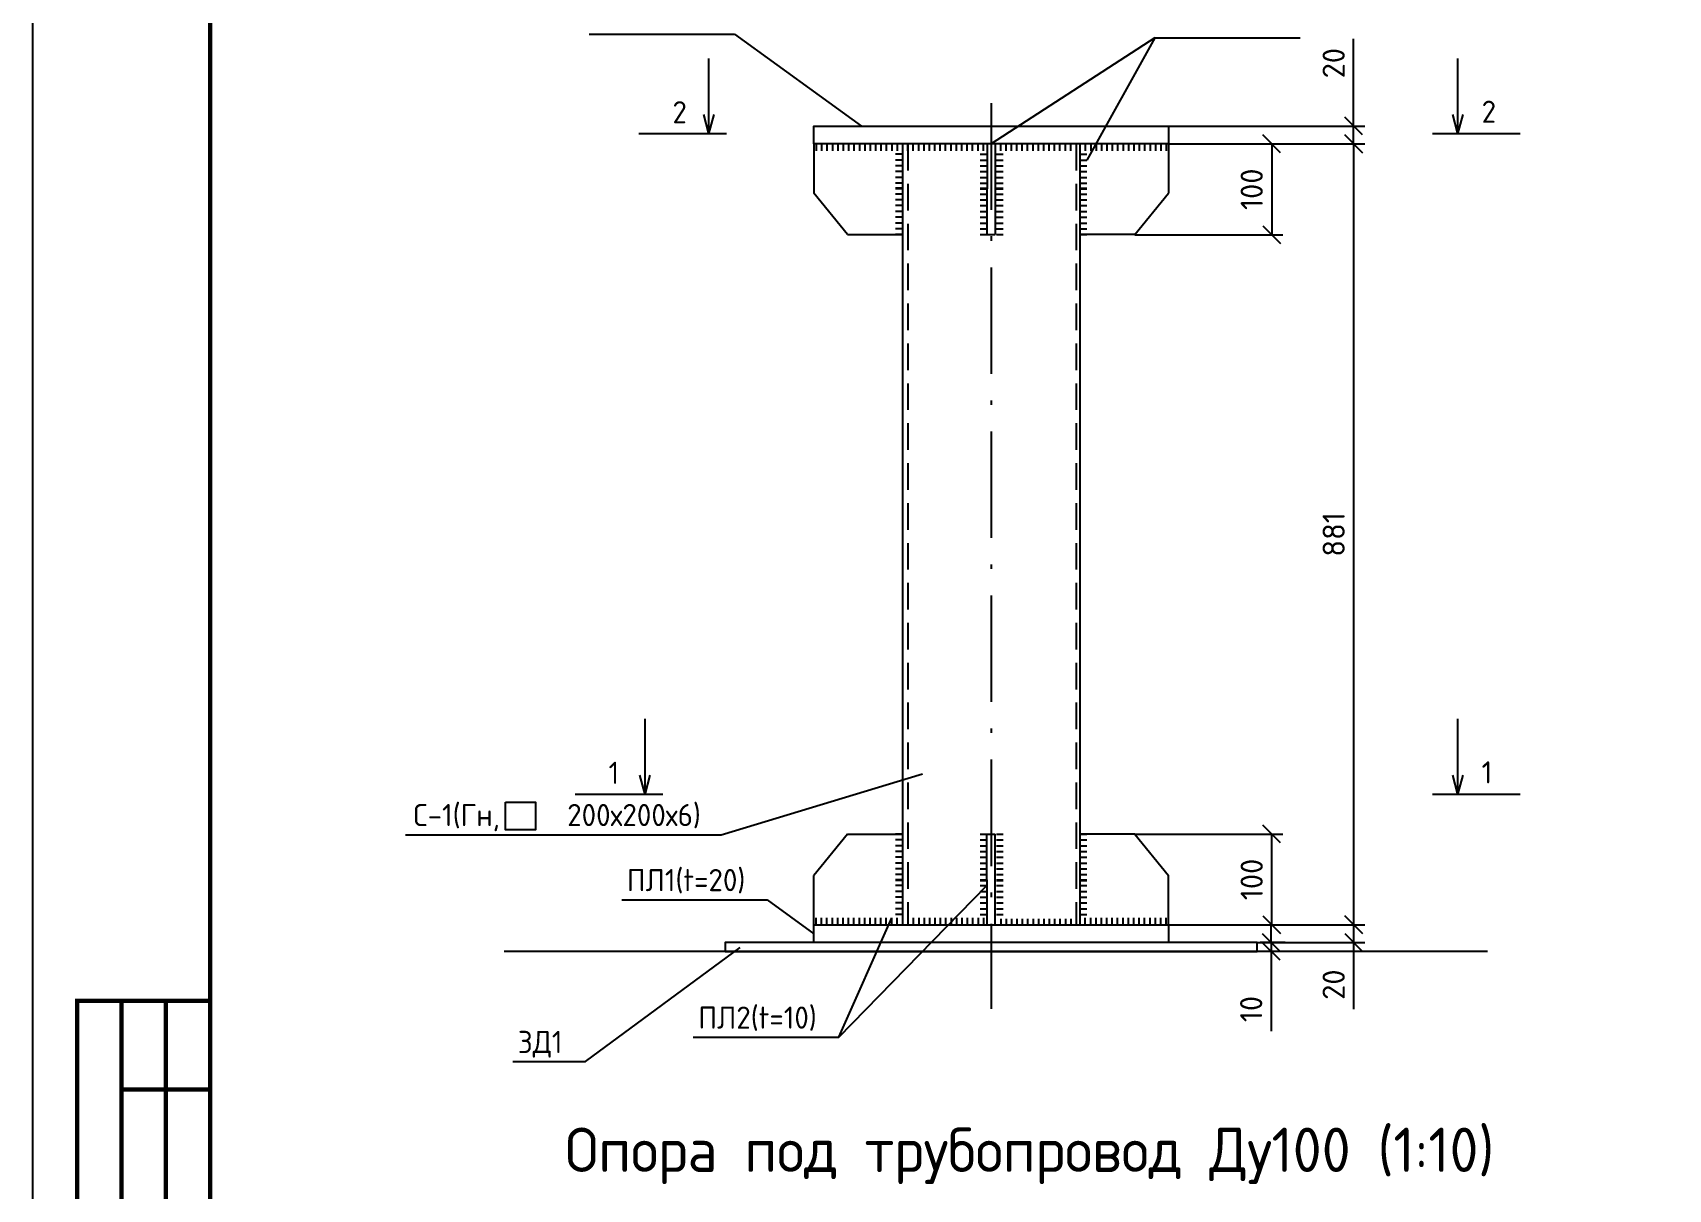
# Model space of a CAD drawing. Header units: millimetres. Extents: x 1601 to 14530, y 1157 to 3820.
# Drawn here: x 10649.1 to 10833.5, y 2962.2 to 3092.6 of the extents above; entities that cross this region are included whole.
import ezdxf

# ---------------------------------------------------------------- set-up
doc = ezdxf.new("R2010")
doc.units = ezdxf.units.MM
doc.linetypes.add('ACAD_ISO10W100', pattern=[18.5, 12, -3, 0.5, -3])
doc.linetypes.add('HIDDEN', pattern=[0.375, 0.25, -0.125])
doc.layers.add('РАЗМЕР', color=7, linetype='Continuous')
doc.styles.add('-ISOCPEUR-', font='isocpeur.TTF')
doc.styles.add('GOST', font='GOST Common.ttf')
doc.styles.get("Standard").update_dxf_attribs({"font": 'GOST Common.ttf'})
doc.dimstyles.new('М 1 к 50', dxfattribs={"dimtxt": 2.5, "dimasz": 2, "dimexe": 1.25, "dimexo": 0, "dimgap": 1, "dimtad": 1, "dimdec": 0, "dimlfac": 50, "dimzin": 0, "dimdsep": 46, "dimtxsty": 'GOST', "dimblk": 'OBLIQUE', "dimcen": 0, "dimclrd": 256, "dimclre": 256, "dimclrt": 256, "dimazin": 2, "dimtfac": 1, "dimtdec": 0, "dimtmove": 0, "dimatfit": 3, "dimldrblk": 'NONE', "dimfxl": 1.25, "dimtolj": 1, "dimtzin": 0, "dimlwd": -1, "dimlwe": -1, "dimarcsym": 2})

# ---------------------------------------------------------------- blocks, each defined once
blk = doc.blocks.new('_Oblique')
at = {"color": 0, "linetype": 'ByBlock', "lineweight": -2}
blk.add_line((-0.5, -0.5), (0.5, 0.5), dxfattribs=at)
blk = doc.blocks.new('*D88')
at = {"transparency": 16777216}
for p, q in [((10798.01, 3082.07), (10798.01, 3091.92)), ((10777.15, 3082.07), (10799.26, 3082.07)), ((10798.01, 3080.07), (10798.01, 3082.07)), ((10777.15, 3080.07), (10799.26, 3080.07))]:
    blk.add_line(p, q, dxfattribs=at)
at = {"layer": 'Defpoints', "color": 0, "transparency": 16777216}
for p in [(10777.15, 3082.07), (10777.15, 3080.07), (10798.01, 3080.07)]:
    blk.add_point(p, dxfattribs=at)
at = {"transparency": 16777216, "xscale": 2, "yscale": 2, "zscale": 2}
for p, rotation in [((10798.01, 3082.07), 90), ((10798.01, 3080.07), 270)]:
    blk.add_blockref('_Oblique', p, dxfattribs=dict(at, rotation=rotation))
at = {"transparency": 16777216, "insert": (10795.76, 3089.17), "char_height": 2.5, "attachment_point": 5, "rotation": 90, "style": '-ISOCPEUR-'}
blk.add_mtext('\\A1;20', dxfattribs=at)
blk = doc.blocks.new('_None')
blk = doc.blocks.new('*D78')
at = {"transparency": 16777216}
for p, q in [((10777.15, 3080.07), (10790.02, 3080.07)), ((10788.77, 3080.07), (10788.77, 3069.83)), ((10773.35, 3069.83), (10790.02, 3069.83))]:
    blk.add_line(p, q, dxfattribs=at)
at = {"layer": 'Defpoints', "color": 0, "transparency": 16777216}
for p in [(10777.15, 3080.07), (10773.35, 3069.83), (10788.77, 3069.83)]:
    blk.add_point(p, dxfattribs=at)
at = {"transparency": 16777216, "xscale": 2, "yscale": 2, "zscale": 2}
for p, rotation in [((10788.77, 3080.07), 90), ((10788.77, 3069.83), 270)]:
    blk.add_blockref('_Oblique', p, dxfattribs=dict(at, rotation=rotation))
at = {"transparency": 16777216, "insert": (10786.52, 3074.95), "char_height": 2.5, "attachment_point": 5, "rotation": 90, "style": '-ISOCPEUR-'}
blk.add_mtext('\\A1;100', dxfattribs=at)
blk = doc.blocks.new('*D89')
at = {"transparency": 16777216}
for p, q in [((10798.01, 2992.02), (10799.26, 2992.02)), ((10798.01, 2992.02), (10798.01, 2990.02)), ((10787.15, 2990.02), (10799.26, 2990.02)), ((10798.01, 2990.02), (10798.01, 2982.52))]:
    blk.add_line(p, q, dxfattribs=at)
at = {"layer": 'Defpoints', "color": 0, "transparency": 16777216}
for p in [(10798.01, 2992.02), (10787.15, 2990.02), (10798.01, 2990.02)]:
    blk.add_point(p, dxfattribs=at)
at = {"transparency": 16777216, "xscale": 2, "yscale": 2, "zscale": 2}
for p, rotation in [((10798.01, 2992.02), 90), ((10798.01, 2990.02), 270)]:
    blk.add_blockref('_Oblique', p, dxfattribs=dict(at, rotation=rotation))
at = {"transparency": 16777216, "insert": (10795.76, 2985.27), "char_height": 2.5, "attachment_point": 5, "rotation": 90, "style": '-ISOCPEUR-'}
blk.add_mtext('\\A1;20', dxfattribs=at)
blk = doc.blocks.new('*D79')
at = {"transparency": 16777216}
for p, q in [((10788.71, 2990.02), (10788.71, 2992.02)), ((10790.3, 2990.02), (10787.46, 2990.02)), ((10790.05, 2989.02), (10787.46, 2989.02)), ((10788.71, 2990.02), (10788.71, 2989.02)), ((10788.71, 2989.02), (10788.71, 2980.02))]:
    blk.add_line(p, q, dxfattribs=at)
at = {"layer": 'Defpoints', "color": 0, "transparency": 16777216}
for p in [(10788.71, 2989.02), (10790.05, 2989.02), (10790.3, 2990.02)]:
    blk.add_point(p, dxfattribs=at)
at = {"transparency": 16777216, "xscale": 2, "yscale": 2, "zscale": 2}
for p, rotation in [((10788.71, 2990.02), 270), ((10788.71, 2989.02), 90)]:
    blk.add_blockref('_Oblique', p, dxfattribs=dict(at, rotation=rotation))
at = {"transparency": 16777216, "insert": (10786.46, 2982.52), "char_height": 2.5, "attachment_point": 5, "rotation": 90, "style": '-ISOCPEUR-'}
blk.add_mtext('\\A1;10', dxfattribs=at)
blk = doc.blocks.new('*D80')
at = {"transparency": 16777216}
for p, q in [((10798.01, 3080.07), (10799.26, 3080.07)), ((10798.01, 3080.07), (10798.01, 2992.02)), ((10790.02, 2992.02), (10799.26, 2992.02))]:
    blk.add_line(p, q, dxfattribs=at)
at = {"layer": 'Defpoints', "color": 0, "transparency": 16777216}
for p in [(10798.01, 3080.07), (10790.02, 2992.02), (10798.01, 2992.02)]:
    blk.add_point(p, dxfattribs=at)
at = {"transparency": 16777216, "xscale": 2, "yscale": 2, "zscale": 2}
for p, rotation in [((10798.01, 3080.07), 90), ((10798.01, 2992.02), 270)]:
    blk.add_blockref('_Oblique', p, dxfattribs=dict(at, rotation=rotation))
at = {"transparency": 16777216, "insert": (10795.76, 3036.04), "char_height": 2.5, "width": 4.3278, "attachment_point": 5, "rotation": 90, "style": '-ISOCPEUR-'}
blk.add_mtext('\\A1;881', dxfattribs=at)
blk = doc.blocks.new('*D81')
at = {"transparency": 16777216}
for p, q in [((10773.35, 3002.25), (10790.02, 3002.25)), ((10788.77, 2992.02), (10788.77, 3002.25)), ((10777.15, 2992.02), (10790.02, 2992.02))]:
    blk.add_line(p, q, dxfattribs=at)
at = {"layer": 'Defpoints', "color": 0, "transparency": 16777216}
for p in [(10773.35, 3002.25), (10788.77, 3002.25), (10777.15, 2992.02)]:
    blk.add_point(p, dxfattribs=at)
at = {"transparency": 16777216, "xscale": 2, "yscale": 2, "zscale": 2}
for p, rotation in [((10788.77, 3002.25), 90), ((10788.77, 2992.02), 270)]:
    blk.add_blockref('_Oblique', p, dxfattribs=dict(at, rotation=rotation))
at = {"transparency": 16777216, "insert": (10786.52, 2997.13), "char_height": 2.5, "width": 2.259, "attachment_point": 5, "rotation": 90, "style": '-ISOCPEUR-'}
blk.add_mtext('\\A1;100', dxfattribs=at)

msp = doc.modelspace()

# ---------------------------------------------------------------- linework, layer by layer
at = {"color": 18, "true_color": 0x000000}
for p, q in [((10711.8153, 3092.4471), (10728.2144, 3092.4471)), ((10728.2144, 3092.4471), (10742.5174, 3082.0671)), ((10775.5862, 3092.0394), (10757.1518, 3080.0671)), ((10775.5862, 3092.0394), (10767.9263, 3078.2478)), ((10775.5862, 3092.0394), (10791.9854, 3092.0394)), ((10725.3302, 3081.1956), (10725.3302, 3089.7062)), ((10809.7735, 3081.1956), (10809.7735, 3089.7062)), ((10725.3302, 3081.1956), (10724.7434, 3083.3776)), ((10725.3302, 3081.1956), (10725.917, 3083.3776)), ((10809.7735, 3081.1956), (10809.1867, 3083.3776)), ((10809.7735, 3081.1956), (10810.3602, 3083.3776)), ((10727.3263, 3081.1956), (10717.4349, 3081.1956)), ((10757.1518, 3082.0671), (10769.6518, 3082.0671)), ((10816.7806, 3081.1956), (10806.8892, 3081.1956)), ((10737.1518, 3080.0671), (10737.1518, 3074.509)), ((10737.4237, 3080.0671), (10737.4237, 3079.2744)), ((10738.0317, 3080.0671), (10738.0317, 3079.2744)), ((10738.6397, 3080.0671), (10738.6397, 3079.2744)), ((10739.2478, 3080.0671), (10739.2478, 3079.2744)), ((10739.8558, 3080.0671), (10739.8558, 3079.2744)), ((10740.4638, 3080.0671), (10740.4638, 3079.2744)), ((10741.0718, 3080.0671), (10741.0718, 3079.2744)), ((10741.6798, 3080.0671), (10741.6798, 3079.2744)), ((10742.2878, 3080.0671), (10742.2878, 3079.2744)), ((10742.8958, 3080.0671), (10742.8958, 3079.2744)), ((10743.5038, 3080.0671), (10743.5038, 3079.2744)), ((10744.1118, 3080.0671), (10744.1118, 3079.2744)), ((10744.7198, 3080.0671), (10744.7198, 3079.2744)), ((10745.3278, 3080.0671), (10745.3278, 3079.2744)), ((10745.9358, 3080.0671), (10745.9358, 3079.2744)), ((10746.5438, 3080.0671), (10746.5438, 3079.2744)), ((10747.1518, 3080.0671), (10747.1518, 2992.0171)), ((10747.7598, 3079.2964), (10747.7598, 3080.0891)), ((10748.3678, 3079.2964), (10748.3678, 3080.0891)), ((10748.9758, 3079.2964), (10748.9758, 3080.0891)), ((10749.5838, 3079.2964), (10749.5838, 3080.0891)), ((10750.1918, 3079.2964), (10750.1918, 3080.0891)), ((10750.7998, 3079.2964), (10750.7998, 3080.0891)), ((10751.4078, 3079.2964), (10751.4078, 3080.0891)), ((10752.0158, 3079.2964), (10752.0158, 3080.0891)), ((10752.6238, 3079.2964), (10752.6238, 3080.0891)), ((10753.2318, 3079.2964), (10753.2318, 3080.0891)), ((10753.8398, 3079.2964), (10753.8398, 3080.0891)), ((10754.4478, 3079.2964), (10754.4478, 3080.0891)), ((10755.0558, 3079.2964), (10755.0558, 3080.0891)), ((10755.6638, 3079.2964), (10755.6638, 3080.0891)), ((10756.2719, 3079.2964), (10756.2719, 3080.0891)), ((10756.6924, 3080.0671), (10756.674, 3069.8441)), ((10757.6112, 3080.0671), (10757.6112, 3069.8441)), ((10758.2192, 3079.2744), (10758.2192, 3080.0671)), ((10758.8272, 3079.2744), (10758.8272, 3080.0671)), ((10759.4352, 3079.2744), (10759.4352, 3080.0671)), ((10760.0432, 3079.2744), (10760.0432, 3080.0671)), ((10760.6512, 3079.2744), (10760.6512, 3080.0671)), ((10761.2592, 3079.2744), (10761.2592, 3080.0671)), ((10761.8672, 3079.2744), (10761.8672, 3080.0671)), ((10762.4752, 3079.2744), (10762.4752, 3080.0671)), ((10763.0832, 3079.2744), (10763.0832, 3080.0671)), ((10763.6912, 3079.2744), (10763.6912, 3080.0671)), ((10764.2993, 3079.2744), (10764.2993, 3080.0671)), ((10764.9073, 3079.2744), (10764.9073, 3080.0671)), ((10765.5153, 3079.2744), (10765.5153, 3080.0671)), ((10766.1233, 3079.2744), (10766.1233, 3080.0671)), ((10767.1518, 3080.0671), (10767.1518, 2992.0171)), ((10767.7598, 3080.0671), (10767.7598, 3079.2744)), ((10768.3678, 3080.0671), (10768.3678, 3079.2744)), ((10768.9758, 3080.0671), (10768.9758, 3079.2744)), ((10769.5838, 3080.0671), (10769.5838, 3079.2744)), ((10770.1918, 3080.0671), (10770.1918, 3079.2744)), ((10770.7998, 3080.0671), (10770.7998, 3079.2744)), ((10771.4078, 3080.0671), (10771.4078, 3079.2744)), ((10772.0158, 3080.0671), (10772.0158, 3079.2744)), ((10772.6238, 3080.0671), (10772.6238, 3079.2744)), ((10773.2318, 3080.0671), (10773.2318, 3079.2744)), ((10773.8398, 3080.0671), (10773.8398, 3079.2744)), ((10774.4478, 3080.0671), (10774.4478, 3079.2744)), ((10775.0558, 3080.0671), (10775.0558, 3079.2744)), ((10775.6638, 3080.0671), (10775.6638, 3079.2744)), ((10776.2719, 3080.0671), (10776.2719, 3079.2744)), ((10776.8799, 3080.0671), (10776.8799, 3079.2744)), ((10777.1518, 3080.0671), (10777.1518, 3074.509)), ((10747.1518, 3078.8995), (10746.3773, 3078.8995)), ((10747.1518, 3078.2478), (10746.3773, 3078.2478)), ((10747.1518, 3077.596), (10746.3773, 3077.596)), ((10755.8994, 3078.8995), (10756.674, 3078.8995)), ((10755.8994, 3078.2478), (10756.674, 3078.2478)), ((10755.8994, 3077.596), (10756.674, 3077.596)), ((10757.7441, 3078.8995), (10758.5187, 3078.8995)), ((10757.7441, 3078.2478), (10758.5187, 3078.2478)), ((10757.7441, 3077.596), (10758.5187, 3077.596)), ((10767.1518, 3078.8995), (10767.9263, 3078.8995)), ((10767.1518, 3078.2478), (10767.9263, 3078.2478)), ((10767.1518, 3077.596), (10767.9263, 3077.596)), ((10747.1518, 3076.9442), (10746.3773, 3076.9442)), ((10747.1518, 3076.9442), (10746.3773, 3076.9442)), ((10747.1518, 3076.2925), (10746.3773, 3076.2925)), ((10747.1518, 3075.6407), (10746.3773, 3075.6407)), ((10755.8994, 3076.9442), (10756.674, 3076.9442)), ((10755.8994, 3076.9442), (10756.674, 3076.9442)), ((10755.8994, 3076.2925), (10756.674, 3076.2925)), ((10755.8994, 3075.6407), (10756.674, 3075.6407)), ((10757.7441, 3076.9442), (10758.5187, 3076.9442)), ((10757.7441, 3076.9442), (10758.5187, 3076.9442)), ((10757.7441, 3076.2925), (10758.5187, 3076.2925)), ((10757.7441, 3075.6407), (10758.5187, 3075.6407)), ((10767.1518, 3076.9442), (10767.9263, 3076.9442)), ((10767.1518, 3076.9442), (10767.9263, 3076.9442)), ((10767.1518, 3076.2925), (10767.9263, 3076.2925)), ((10767.1518, 3075.6407), (10767.9263, 3075.6407)), ((10740.9488, 3069.8326), (10737.1518, 3074.509)), ((10747.1518, 3075.0583), (10746.3773, 3075.0583)), ((10747.1518, 3074.9889), (10746.3773, 3074.9889)), ((10747.1518, 3074.4065), (10746.3773, 3074.4065)), ((10747.1518, 3073.7547), (10746.3773, 3073.7547)), ((10755.8994, 3075.0583), (10756.674, 3075.0583)), ((10755.8994, 3074.9889), (10756.674, 3074.9889)), ((10755.8994, 3074.4065), (10756.674, 3074.4065)), ((10755.8994, 3073.7547), (10756.674, 3073.7547)), ((10757.7441, 3075.0583), (10758.5187, 3075.0583)), ((10757.7441, 3074.9889), (10758.5187, 3074.9889)), ((10757.7441, 3074.4065), (10758.5187, 3074.4065)), ((10757.7441, 3073.7547), (10758.5187, 3073.7547)), ((10767.1518, 3075.0583), (10767.9263, 3075.0583)), ((10767.1518, 3074.9889), (10767.9263, 3074.9889)), ((10767.1518, 3074.4065), (10767.9263, 3074.4065)), ((10767.1518, 3073.7547), (10767.9263, 3073.7547)), ((10773.3548, 3069.8326), (10777.1518, 3074.509)), ((10747.1518, 3073.1029), (10746.3773, 3073.1029)), ((10747.1518, 3073.1029), (10746.3773, 3073.1029)), ((10747.1518, 3072.4512), (10746.3773, 3072.4512)), ((10755.8994, 3073.1029), (10756.674, 3073.1029)), ((10755.8994, 3073.1029), (10756.674, 3073.1029)), ((10755.8994, 3072.4512), (10756.674, 3072.4512)), ((10757.7441, 3073.1029), (10758.5187, 3073.1029)), ((10757.7441, 3073.1029), (10758.5187, 3073.1029)), ((10757.7441, 3072.4512), (10758.5187, 3072.4512)), ((10767.1518, 3073.1029), (10767.9263, 3073.1029)), ((10767.1518, 3073.1029), (10767.9263, 3073.1029)), ((10767.1518, 3072.4512), (10767.9263, 3072.4512)), ((10747.1518, 3071.7994), (10746.3773, 3071.7994)), ((10747.1518, 3071.1476), (10746.3773, 3071.1476)), ((10747.1518, 3071.1476), (10746.3773, 3071.1476)), ((10747.1518, 3070.4958), (10746.3773, 3070.4958)), ((10755.8994, 3071.7994), (10756.674, 3071.7994)), ((10755.8994, 3071.1476), (10756.674, 3071.1476)), ((10755.8994, 3071.1476), (10756.674, 3071.1476)), ((10755.8994, 3070.4958), (10756.674, 3070.4958)), ((10757.7441, 3071.7994), (10758.5187, 3071.7994)), ((10757.7441, 3071.1476), (10758.5187, 3071.1476)), ((10757.7441, 3071.1476), (10758.5187, 3071.1476)), ((10757.7441, 3070.4958), (10758.5187, 3070.4958)), ((10767.1518, 3071.7994), (10767.9263, 3071.7994)), ((10767.1518, 3071.1476), (10767.9263, 3071.1476)), ((10767.1518, 3071.1476), (10767.9263, 3071.1476)), ((10767.1518, 3070.4958), (10767.9263, 3070.4958)), ((10740.9488, 3069.8326), (10747.1518, 3069.8326)), ((10747.1518, 3069.8441), (10746.3773, 3069.8441)), ((10755.8994, 3069.8441), (10756.674, 3069.8441)), ((10757.7441, 3069.8441), (10758.5187, 3069.8441)), ((10767.1518, 3069.8441), (10767.9263, 3069.8441)), ((10773.3548, 3069.8326), (10767.1518, 3069.8326)), ((10718.128, 3006.7137), (10718.128, 3015.2243)), ((10809.7735, 3006.7137), (10809.7735, 3015.2243)), ((10718.128, 3006.7137), (10717.5412, 3008.8957)), ((10718.128, 3006.7137), (10718.7148, 3008.8957)), ((10726.7229, 3002.1756), (10749.4011, 3009.0541)), ((10809.7735, 3006.7137), (10809.1867, 3008.8957)), ((10809.7735, 3006.7137), (10810.3602, 3008.8957)), ((10720.1241, 3006.7137), (10710.2327, 3006.7137)), ((10816.7806, 3006.7137), (10806.8892, 3006.7137)), ((10691.1067, 3002.1756), (10726.7229, 3002.1756)), ((10740.9488, 3002.2515), (10737.1518, 2997.5751)), ((10740.9488, 3002.2515), (10747.1518, 3002.2515)), ((10747.1518, 3002.2401), (10746.3773, 3002.2401)), ((10755.8994, 3002.2401), (10756.674, 3002.2401)), ((10756.6924, 2992.0171), (10756.674, 3002.2401)), ((10757.6112, 2992.0171), (10757.6112, 3002.2401)), ((10757.7441, 3002.2401), (10758.5187, 3002.2401)), ((10773.3548, 3002.2515), (10767.1518, 3002.2515)), ((10767.1518, 3002.2401), (10767.9263, 3002.2401)), ((10773.3548, 3002.2515), (10777.1518, 2997.5751)), ((10747.1518, 3001.5883), (10746.3773, 3001.5883)), ((10747.1518, 3000.9365), (10746.3773, 3000.9365)), ((10747.1518, 3000.9365), (10746.3773, 3000.9365)), ((10747.1518, 3000.2848), (10746.3773, 3000.2848)), ((10755.8994, 3001.5883), (10756.674, 3001.5883)), ((10755.8994, 3000.9365), (10756.674, 3000.9365)), ((10755.8994, 3000.9365), (10756.674, 3000.9365)), ((10755.8994, 3000.2848), (10756.674, 3000.2848)), ((10757.7441, 3001.5883), (10758.5187, 3001.5883)), ((10757.7441, 3000.9365), (10758.5187, 3000.9365)), ((10757.7441, 3000.9365), (10758.5187, 3000.9365)), ((10757.7441, 3000.2848), (10758.5187, 3000.2848)), ((10767.1518, 3001.5883), (10767.9263, 3001.5883)), ((10767.1518, 3000.9365), (10767.9263, 3000.9365)), ((10767.1518, 3000.9365), (10767.9263, 3000.9365)), ((10767.1518, 3000.2848), (10767.9263, 3000.2848)), ((10747.1518, 2999.633), (10746.3773, 2999.633)), ((10747.1518, 2998.9812), (10746.3773, 2998.9812)), ((10747.1518, 2998.9812), (10746.3773, 2998.9812)), ((10747.1518, 2998.3294), (10746.3773, 2998.3294)), ((10755.8994, 2999.633), (10756.674, 2999.633)), ((10755.8994, 2998.9812), (10756.674, 2998.9812)), ((10755.8994, 2998.9812), (10756.674, 2998.9812)), ((10755.8994, 2998.3294), (10756.674, 2998.3294)), ((10757.7441, 2999.633), (10758.5187, 2999.633)), ((10757.7441, 2998.9812), (10758.5187, 2998.9812)), ((10757.7441, 2998.9812), (10758.5187, 2998.9812)), ((10757.7441, 2998.3294), (10758.5187, 2998.3294)), ((10767.1518, 2999.633), (10767.9263, 2999.633)), ((10767.1518, 2998.9812), (10767.9263, 2998.9812)), ((10767.1518, 2998.9812), (10767.9263, 2998.9812)), ((10767.1518, 2998.3294), (10767.9263, 2998.3294)), ((10737.1518, 2992.0171), (10737.1518, 2997.5751)), ((10739.9645, 2979.3388), (10756.674, 2996.4435)), ((10747.1518, 2997.6777), (10746.3773, 2997.6777)), ((10747.1518, 2997.0952), (10746.3773, 2997.0952)), ((10747.1518, 2997.0259), (10746.3773, 2997.0259)), ((10747.1518, 2996.4435), (10746.3773, 2996.4435)), ((10755.8994, 2997.6777), (10756.674, 2997.6777)), ((10755.8994, 2997.0952), (10756.674, 2997.0952)), ((10755.8994, 2997.0259), (10756.674, 2997.0259)), ((10755.8994, 2996.4435), (10756.674, 2996.4435)), ((10757.7441, 2997.6777), (10758.5187, 2997.6777)), ((10757.7441, 2997.0952), (10758.5187, 2997.0952)), ((10757.7441, 2997.0259), (10758.5187, 2997.0259)), ((10757.7441, 2996.4435), (10758.5187, 2996.4435)), ((10767.1518, 2997.6777), (10767.9263, 2997.6777)), ((10767.1518, 2997.0952), (10767.9263, 2997.0952)), ((10767.1518, 2997.0259), (10767.9263, 2997.0259)), ((10767.1518, 2996.4435), (10767.9263, 2996.4435)), ((10777.1518, 2992.0171), (10777.1518, 2997.5751)), ((10715.513, 2994.8416), (10731.9122, 2994.8416)), ((10731.9122, 2994.8416), (10737.1518, 2991.0171)), ((10747.1518, 2995.7917), (10746.3773, 2995.7917)), ((10747.1518, 2995.1399), (10746.3773, 2995.1399)), ((10747.1518, 2995.1399), (10746.3773, 2995.1399)), ((10747.1518, 2994.4881), (10746.3773, 2994.4881)), ((10755.8994, 2995.7917), (10756.674, 2995.7917)), ((10755.8994, 2995.1399), (10756.674, 2995.1399)), ((10755.8994, 2995.1399), (10756.674, 2995.1399)), ((10755.8994, 2994.4881), (10756.674, 2994.4881)), ((10757.7441, 2995.7917), (10758.5187, 2995.7917)), ((10757.7441, 2995.1399), (10758.5187, 2995.1399)), ((10757.7441, 2995.1399), (10758.5187, 2995.1399)), ((10757.7441, 2994.4881), (10758.5187, 2994.4881)), ((10767.1518, 2995.7917), (10767.9263, 2995.7917)), ((10767.1518, 2995.1399), (10767.9263, 2995.1399)), ((10767.1518, 2995.1399), (10767.9263, 2995.1399)), ((10767.1518, 2994.4881), (10767.9263, 2994.4881)), ((10737.4237, 2992.0171), (10737.4237, 2992.8098)), ((10738.0317, 2992.0171), (10738.0317, 2992.8098)), ((10738.6397, 2992.0171), (10738.6397, 2992.8098)), ((10739.2478, 2992.0171), (10739.2478, 2992.8098)), ((10739.8558, 2992.0171), (10739.8558, 2992.8098)), ((10739.9645, 2979.3388), (10745.9358, 2992.8098)), ((10740.4638, 2992.0171), (10740.4638, 2992.8098)), ((10741.0718, 2992.0171), (10741.0718, 2992.8098)), ((10741.6798, 2992.0171), (10741.6798, 2992.8098)), ((10742.2878, 2992.0171), (10742.2878, 2992.8098)), ((10742.8958, 2992.0171), (10742.8958, 2992.8098)), ((10743.5038, 2992.0171), (10743.5038, 2992.8098)), ((10744.1118, 2992.0171), (10744.1118, 2992.8098)), ((10744.7198, 2992.0171), (10744.7198, 2992.8098)), ((10745.3278, 2992.0171), (10745.3278, 2992.8098)), ((10745.9358, 2992.0171), (10745.9358, 2992.8098)), ((10747.1518, 2993.8364), (10746.3773, 2993.8364)), ((10747.1518, 2993.1846), (10746.3773, 2993.1846)), ((10746.5438, 2992.0171), (10746.5438, 2992.8098)), ((10747.7598, 2992.7877), (10747.7598, 2991.995)), ((10748.3678, 2992.7877), (10748.3678, 2991.995)), ((10748.9758, 2992.7877), (10748.9758, 2991.995)), ((10749.5838, 2992.7877), (10749.5838, 2991.995)), ((10750.1918, 2992.7877), (10750.1918, 2991.995)), ((10750.7998, 2992.7877), (10750.7998, 2991.995)), ((10751.4078, 2992.7877), (10751.4078, 2991.995)), ((10752.0158, 2992.7877), (10752.0158, 2991.995)), ((10752.6238, 2992.7877), (10752.6238, 2991.995)), ((10753.2318, 2992.7877), (10753.2318, 2991.995)), ((10753.8398, 2992.7877), (10753.8398, 2991.995)), ((10754.4478, 2992.7877), (10754.4478, 2991.995)), ((10755.0558, 2992.7877), (10755.0558, 2991.995)), ((10755.6638, 2992.7877), (10755.6638, 2991.995)), ((10755.8994, 2993.8364), (10756.674, 2993.8364)), ((10755.8994, 2993.1846), (10756.674, 2993.1846)), ((10756.2719, 2992.7877), (10756.2719, 2991.995)), ((10757.7441, 2993.8364), (10758.5187, 2993.8364)), ((10757.7441, 2993.1846), (10758.5187, 2993.1846)), ((10758.2192, 2992.7088), (10758.2192, 2991.9161)), ((10758.8272, 2992.7088), (10758.8272, 2991.9161)), ((10759.4352, 2992.7088), (10759.4352, 2991.9161)), ((10760.0432, 2992.7088), (10760.0432, 2991.9161)), ((10760.6512, 2992.7088), (10760.6512, 2991.9161)), ((10761.2592, 2992.7088), (10761.2592, 2991.9161)), ((10761.8672, 2992.7088), (10761.8672, 2991.9161)), ((10762.4752, 2992.7088), (10762.4752, 2991.9161)), ((10763.0832, 2992.7088), (10763.0832, 2991.9161)), ((10763.6912, 2992.7088), (10763.6912, 2991.9161)), ((10764.2993, 2992.7088), (10764.2993, 2991.9161)), ((10764.9073, 2992.7088), (10764.9073, 2991.9161)), ((10765.5153, 2992.7088), (10765.5153, 2991.9161)), ((10766.1233, 2992.7088), (10766.1233, 2991.9161)), ((10767.1518, 2993.8364), (10767.9263, 2993.8364)), ((10767.1518, 2993.1846), (10767.9263, 2993.1846)), ((10767.7598, 2992.0171), (10767.7598, 2992.8098)), ((10768.3678, 2992.0171), (10768.3678, 2992.8098)), ((10768.9758, 2992.0171), (10768.9758, 2992.8098)), ((10769.5838, 2992.0171), (10769.5838, 2992.8098)), ((10770.1918, 2992.0171), (10770.1918, 2992.8098)), ((10770.7998, 2992.0171), (10770.7998, 2992.8098)), ((10771.4078, 2992.0171), (10771.4078, 2992.8098)), ((10772.0158, 2992.0171), (10772.0158, 2992.8098)), ((10772.6238, 2992.0171), (10772.6238, 2992.8098)), ((10773.2318, 2992.0171), (10773.2318, 2992.8098)), ((10773.8398, 2992.0171), (10773.8398, 2992.8098)), ((10774.4478, 2992.0171), (10774.4478, 2992.8098)), ((10775.0558, 2992.0171), (10775.0558, 2992.8098)), ((10775.6638, 2992.0171), (10775.6638, 2992.8098)), ((10776.2719, 2992.0171), (10776.2719, 2992.8098)), ((10776.8799, 2992.0171), (10776.8799, 2992.8098)), ((10813.1006, 2989.0171), (10702.2524, 2989.0171)), ((10711.4279, 2976.5884), (10728.8442, 2989.4688)), ((10723.5654, 2979.3388), (10739.9645, 2979.3388)), ((10703.2283, 2976.5884), (10711.4279, 2976.5884))]:
    msp.add_line(p, q, dxfattribs=at)
at = {"color": 18, "linetype": 'ACAD_ISO10W100', "true_color": 0x000000}
msp.add_line((10757.1518, 3084.6463), (10757.1518, 2982.5423), dxfattribs=at)
at = {"color": 18, "linetype": 'HIDDEN', "ltscale": 12, "true_color": 0x000000}
for p, q in [((10747.7598, 3080.0671), (10747.7598, 2992.0171)), ((10766.7313, 3080.0671), (10766.7313, 2992.0171))]:
    msp.add_line(p, q, dxfattribs=at)
for p, q in [((10756.674, 3069.8441), (10757.6112, 3069.8441)), ((10756.674, 3002.2401), (10757.6112, 3002.2401))]:
    msp.add_line(p, q)
msp.add_lwpolyline([(10649.0991, 3248.4461), (11243.0991, 3248.4461), (11243.0991, 2828.4461), (10649.0991, 2828.4461)], close=True)
at = {"const_width": 0.5}
msp.add_lwpolyline([(10669.0991, 3243.4461), (11238.0991, 3243.4461), (11238.0991, 2833.4461), (10669.0991, 2833.4461)], close=True, dxfattribs=at)
at = {"color": 18, "true_color": 0x000000}
for points in [[(10777.1518, 3080.0671), (10737.1518, 3080.0671), (10737.1518, 3082.0671), (10777.1518, 3082.0671)], [(10702.3937, 3005.8581), (10705.7702, 3005.8581), (10705.7702, 3002.7184), (10702.3937, 3002.7184)], [(10737.1518, 2992.0171), (10777.1518, 2992.0171), (10777.1518, 2990.0171), (10737.1518, 2990.0171)], [(10787.1518, 2990.0171), (10727.1518, 2990.0171), (10727.1518, 2989.0171), (10787.1518, 2989.0171)]]:
    msp.add_lwpolyline(points, close=True, dxfattribs=at)
at = {"const_width": 0.5}
for points in [[(10669.0991, 2918.4461), (10654.0991, 2918.4461), (10654.0991, 2983.4461), (10669.0991, 2983.4461)], [(10659.0991, 2983.4461), (10659.0991, 2918.4461)], [(10664.0991, 2983.4461), (10664.0991, 2918.4461)], [(10659.0991, 2973.4461), (10669.0991, 2973.4461)]]:
    msp.add_lwpolyline(points, dxfattribs=at)

# ---------------------------------------------------------------- texts
at = {"layer": 'РАЗМЕР', "color": 18, "true_color": 0x000000}
for s, height, p in [('2', 2.5, (10721.2175, 3082.3841)), ('2', 2.5, (10812.4403, 3082.443)), ('1', 2.5, (10714.0153, 3007.9022)), ('1', 2.5, (10812.4403, 3007.9611)), ('С-1(Гн,     200х200х6)', 2.5, (10692.0225, 3003.1433)), ('ПЛ1(t=20)', 2.5, (10716.0773, 2995.8093)), ('ПЛ2(t=10)', 2.5, (10724.1297, 2980.3065)), ('ЗД1', 2.5, (10703.7926, 2977.5562)), ('Опора под трубопровод Ду100 (1:10)', 5, (10709.1344, 2964.1484))]:
    msp.add_text(s, height=height, dxfattribs=at).set_placement(p)

# ---------------------------------------------------------------- dimensions: what is measured, and where the dimension line sits
at = {"color": 18, "true_color": 0x000000}
dim = msp.add_linear_dim(base=(10798.0108, 3080.0671), p1=(10777.1518, 3082.0671), p2=(10777.1518, 3080.0671), angle=90, text='20', dimstyle='М 1 к 50', override={"dimtxsty": '-ISOCPEUR-'}, dxfattribs=at)
dim.commit()
dim.dimension.update_dxf_attribs({"geometry": '*D88', "text_midpoint": (10798.0108, 3089.1671), "dimtype": 160})
for base, p1, p2, text, picture, middle in [((10788.7677, 3069.8326), (10777.1518, 3080.0671), (10773.3548, 3069.8326), '100', '*D78', (10786.5177, 3074.9499)), ((10798.0108, 2992.0171), (10798.0108, 3080.0671), (10790.0177, 2992.0171), '881', '*D80', (10795.7608, 3036.0421)), ((10788.7677, 3002.2515), (10777.1518, 2992.0171), (10773.3548, 3002.2515), '100', '*D81', (10786.5177, 2997.1343)), ((10798.0108, 2990.0171), (10798.0108, 2992.0171), (10787.1518, 2990.0171), '20', '*D89', (10795.7608, 2985.2671)), ((10788.7082, 2989.0171), (10790.2958, 2990.0171), (10790.0458, 2989.0171), '10', '*D79', (10786.4582, 2982.5171))]:
    dim = msp.add_linear_dim(base=base, p1=p1, p2=p2, angle=90, text=text, dimstyle='М 1 к 50', override={"dimtxsty": '-ISOCPEUR-'}, dxfattribs=at)
    dim.commit()
    dim.dimension.update_dxf_attribs({"geometry": picture, "text_midpoint": middle})

doc.saveas('drawing.dxf')
